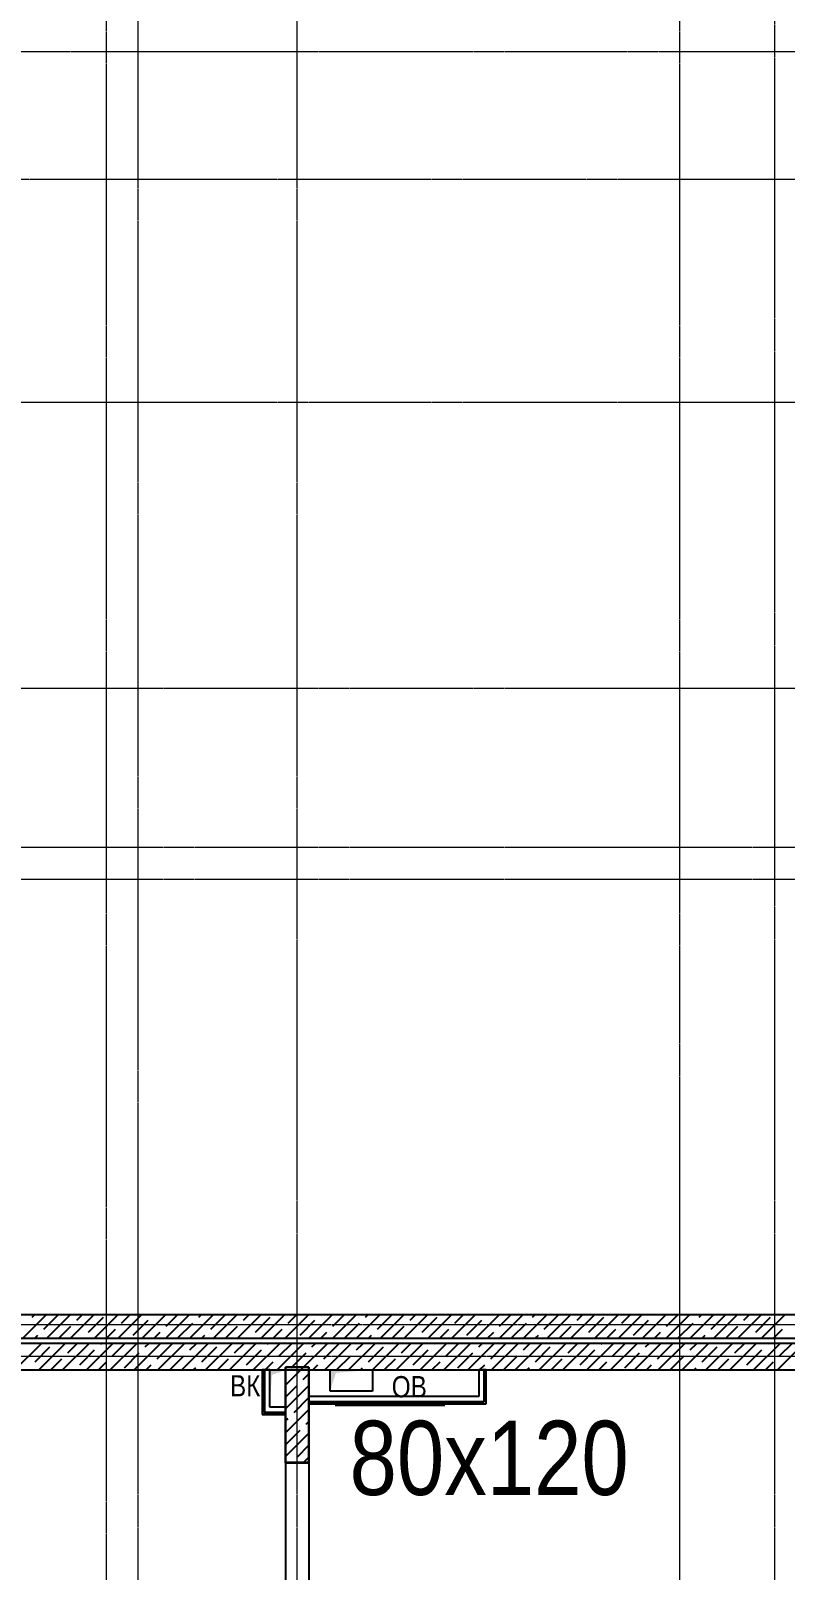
# Model space of a CAD drawing. Header units: millimetres. Extents: x -231292 to 573618, y -153144 to 564035.
# Drawn here: x 14192 to 21300, y 234953 to 249466 of the extents above; entities that cross this region are included whole.
import ezdxf

# ---------------------------------------------------------------- set-up
doc = ezdxf.new("R2010")
doc.units = ezdxf.units.MM
doc.linetypes.add('CENTER2', pattern=[28.575, 19.05, -3.175, 3.175, -3.175])
doc.linetypes.add('HIDDEN2', pattern=[4.7625, 3.175, -1.5875])
doc.layers.get('0').update_dxf_attribs({"color": 250})
for name, color, linetype, lineweight in [('11.10.3) Хаммер', 94, 'Continuous', 60), ('АР_Колонны', 250, 'Continuous', 35), ('АР_Стены ГКЛ', 250, 'Continuous', 15), ('АР_Стены ЖБ', 250, 'Continuous', 35), ('АР_Стены ПЕНОблок', 250, 'Continuous', 20), ('АР_Тонкая', 250, 'Continuous', 5), ('АР_Штриховка', 250, 'Continuous', 0), ('ВК_Шахты', 5, 'Continuous', 9), ('ДШ_КР', 130, 'Continuous', 35), ('ОВ_Отопление', 250, 'Continuous', 0), ('РД_Оси_100', 250, 'Continuous', 0), ('РД_проем_инж перемыч_фахверк', 250, 'Continuous', 18)]:
    doc.layers.add(name, color=color, linetype=linetype, lineweight=lineweight)
doc.layers.add('РД_Витраж_вн', color=250, linetype='Continuous')
doc.layers.add('РД_Проем', color=250, linetype='Continuous', lineweight=0, plot=False)
doc.styles.add('style1', font='ARIALN.TTF')
pattern_1 = [(45, (-195344.934, 50353), (-33.6759605, 33.6759605), [])]

# ---------------------------------------------------------------- blocks, each defined once
blk = doc.blocks.new('оси_рен')
at = {"layer": 'РД_Оси_100', "color": 251, "linetype": 'CENTER2', "true_color": 0x636466}
for p, q in [((1241712.916, 198613.25), (1189697.958, 198613.25)), ((1189697.958, 197413.25), (1241712.916, 197413.25)), ((1189697.958, 195313.25), (1241712.916, 195313.25))]:
    blk.add_line(p, q, dxfattribs=at)
for points in [[(1201652.916, 223268.25), (1201652.916, 135558.25)], [(1201952.916, 135558.25), (1201952.916, 223268.25)], [(1203452.916, 135558.25), (1203452.916, 223268.25)], [(1207052.916, 223268.25), (1207052.916, 135558.25)], [(1207952.916, 135558.25), (1207952.916, 223268.25)], [(1241712.916, 192613.25), (1189697.958, 192613.25)], [(1241712.916, 191113.25), (1190197.958, 191113.25), (1189697.958, 191263.25)], [(1241712.916, 190813.25), (1190197.958, 190813.25), (1189697.958, 190663.25)], [(1225207.916, 186613.25), (1190197.958, 186613.25), (1189697.958, 186763.25)], [(1225207.916, 186313.25), (1190197.958, 186313.25), (1189697.958, 186163.25)]]:
    blk.add_lwpolyline(points, dxfattribs=at)

msp = doc.modelspace()

# ---------------------------------------------------------------- hatches: boundary and pattern name
at = {"layer": 'АР_Стены ГКЛ', "linetype": 'Continuous', "lineweight": 25, "true_color": 0x000000}
h = msp.add_hatch(dxfattribs=at)
h.set_pattern_fill('ANSI31', color=18, scale=15, style=0)
h.set_pattern_definition([(45, (-195344.934, 50353), (-33.6759605, 33.6759605), [])])
h.paths.add_polyline_path([(16373.243, 236421.253), (16393.243, 236441.253), (16393.243, 236841.077), (16373.243, 236841.077)], flags=0)
h = msp.add_hatch(dxfattribs=at)
h.set_pattern_fill('ANSI31', color=18, scale=15, angle=-360, style=0)
h.set_pattern_definition([(45, (-195344.934, 50353), (-33.6759605, 33.6759605), [])])
h.paths.add_polyline_path([(18483.243, 236841.253), (18463.243, 236841.253), (18463.243, 236541.253), (18483.243, 236521.253)], flags=0)
h = msp.add_hatch(dxfattribs=at)
h.set_pattern_fill('ANSI31', color=18, scale=15, angle=360, style=0)
h.set_pattern_definition(pattern_1)
h.paths.add_polyline_path([(16593.243, 236421.253), (16593.243, 236441.253), (16393.243, 236441.253), (16373.243, 236421.253)], flags=0)
h = msp.add_hatch(dxfattribs=at)
h.set_pattern_fill('ANSI31', color=18, scale=15, style=0)
h.set_pattern_definition(pattern_1)
h.paths.add_polyline_path([(18483.243, 236521.253), (18463.243, 236541.253), (16813.243, 236541.253), (16813.243, 236521.253)], flags=0)
at = {"layer": 'АР_Штриховка', "linetype": 'Continuous', "lineweight": 25, "true_color": 0x000000}
h = msp.add_hatch(dxfattribs=at)
h.set_pattern_fill('AR-CONC', color=18, angle=-315, style=0)
h.set_pattern_definition([(95, (-195344.93, 50353), (140.09465, 117.55338), [19.05, -209.55]), (40, (-195344.93, 50353), (-160.01845, 110.17673), [15.24, -167.64058]), (145.451445, (-195333.26, 50362.8), (-19.9238, 227.7301), [16.19001, -178.09024]), (91.1842, (-195380.85, 50388.92), (221.41024, 161.95341), [28.575, -314.325]), (141.63556, (-195362.4, 50402.42), (-7.08662, 342.82676), [24.28502, -267.1356]), (36.18415, (-195380.85, 50388.92), (-7.08662, 342.82676), [22.85997, -251.45973]), (66, (-195353.91, 50397.9), (179.51998, 34.89515), [19.05, -209.55]), (11, (-195353.91, 50397.9), (-86.53993, 173.94119), [15.24, -167.64]), (116.451445, (-195338.95, 50400.81), (92.98005, 208.83634), [16.19001, -178.08994]), (82.5, (-195344.934, 50353), (-57.605469, 61.973414), [0, -165.608, 0, -170.18, 0, -168.275]), (52.5, (-195344.93, 50353), (-23.589727, 118.087), [0, -97.028, 0, -161.798, 0, -64.135]), (12.5, (-195384.986, 50312.95), (99.927863, 91.826196), [0, -63.5, 0, -198.12, 0, -262.89]), (2.5, (-195402.95, 50294.99), (86.763904, 122.722393), [0, -82.55, 0, -131.572, 0, -186.69])])
h.paths.add_polyline_path([(16803.243, 235967.253), (16603.243, 235967.253), (16603.243, 235966.253), (16803.243, 235966.253)], flags=0)
h.paths.add_polyline_path([(16803.243, 233066.253), (16603.243, 233066.253), (16603.243, 232666.253), (16803.243, 232666.253)], flags=0)

# ---------------------------------------------------------------- linework, layer by layer
at = {"color": 18, "linetype": 'Continuous', "lineweight": 25, "true_color": 0x000000}
for p, q in [((16443.243, 236491.253), (16443.243, 236841.253)), ((16443.243, 236841.253), (16593.243, 236841.253)), ((16443.243, 236491.253), (16443.243, 236841.253)), ((16443.243, 236841.253), (16593.243, 236841.253)), ((16593.243, 236841.253), (16593.243, 236491.253)), ((16593.243, 236841.253), (16593.243, 236491.253)), ((17013.243, 236641.253), (17013.243, 236841.253)), ((17013.243, 236841.253), (17413.243, 236841.253)), ((17013.243, 236641.253), (17013.243, 236841.253)), ((17013.243, 236841.253), (17413.243, 236841.253)), ((17413.243, 236841.253), (17413.243, 236641.253)), ((17413.243, 236841.253), (17413.243, 236641.253)), ((17413.243, 236641.253), (17013.243, 236641.253)), ((17413.243, 236641.253), (17013.243, 236641.253)), ((16593.243, 236491.253), (16443.243, 236491.253)), ((16593.243, 236491.253), (16443.243, 236491.253))]:
    msp.add_line(p, q, dxfattribs=at)
for points in [[(16443.243, 236491.253), (16443.243, 236841.253), (16463.44, 236793.451), (16593.243, 236841.253)], [(16443.243, 236491.253), (16443.243, 236841.253), (16463.44, 236793.451), (16593.243, 236841.253)], [(17013.243, 236641.253), (17013.243, 236841.253), (17067.102, 236813.938), (17413.243, 236841.253)], [(17013.243, 236641.253), (17013.243, 236841.253), (17067.102, 236813.938), (17413.243, 236841.253)]]:
    msp.add_solid(points, dxfattribs=at)
at = {"layer": '11.10.3) Хаммер'}
msp.add_lwpolyline([(17059.919, 236521.253), (18094.921, 236521.253)], dxfattribs=at)
at = {"layer": 'АР_Колонны', "color": 18, "linetype": 'HIDDEN2', "lineweight": 25, "true_color": 0x000000}
for p, q in [((16593.243, 236866.253), (16813.243, 236866.253)), ((16593.243, 235966.253), (16593.243, 236866.253)), ((16813.243, 236866.253), (16813.243, 235966.253)), ((16813.243, 235966.253), (16593.243, 235966.253))]:
    msp.add_line(p, q, dxfattribs=at)
at = {"layer": 'АР_Колонны', "color": 18, "linetype": 'Continuous', "lineweight": 25, "true_color": 0x000000}
for p, q in [((16813.243, 236866.253), (16593.243, 236866.253)), ((16593.243, 236866.253), (16593.243, 235966.253)), ((16813.243, 236866.253), (16593.243, 236866.253)), ((16593.243, 236866.253), (16593.243, 235966.253)), ((16813.243, 235966.253), (16813.243, 236866.253)), ((16813.243, 235966.253), (16813.243, 236866.253)), ((16593.243, 235966.253), (16813.243, 235966.253)), ((16593.243, 235966.253), (16813.243, 235966.253))]:
    msp.add_line(p, q, dxfattribs=at)
at = {"layer": 'АР_Стены ГКЛ', "color": 18, "linetype": 'Continuous', "lineweight": 25, "true_color": 0x000000}
for p, q in [((16393.243, 236841.077), (16373.243, 236841.077)), ((16373.243, 236841.077), (16373.243, 236421.253)), ((16443.243, 236841.077), (16393.243, 236841.077)), ((16393.243, 236841.077), (16393.243, 236441.253)), ((16393.243, 236441.253), (16393.243, 236841.077)), ((16443.243, 236491.253), (16443.243, 236841.077)), ((18463.243, 236841.253), (18413.243, 236841.253)), ((18413.243, 236841.253), (18413.243, 236591.253)), ((18463.243, 236541.253), (18463.243, 236841.253)), ((18483.243, 236841.253), (18463.243, 236841.253)), ((18463.243, 236841.253), (18463.243, 236541.253)), ((18483.243, 236521.253), (18483.243, 236841.253)), ((18413.243, 236591.253), (16813.243, 236591.253)), ((16813.243, 236591.253), (16813.243, 236541.253)), ((16393.243, 236441.253), (16593.243, 236441.253)), ((16593.243, 236441.253), (16393.243, 236441.253)), ((16593.243, 236491.253), (16443.243, 236491.253)), ((16593.243, 236441.253), (16593.243, 236491.253)), ((16593.243, 236421.253), (16593.243, 236441.253)), ((16813.243, 236541.253), (18463.243, 236541.253)), ((18463.243, 236541.253), (16813.243, 236541.253)), ((16813.243, 236541.253), (16813.243, 236521.253)), ((16813.243, 236521.253), (18483.243, 236521.253)), ((16373.243, 236421.253), (16593.243, 236421.253))]:
    msp.add_line(p, q, dxfattribs=at)
at = {"layer": 'АР_Стены ЖБ', "color": 18, "linetype": 'Continuous', "lineweight": 25, "true_color": 0x000000}
for p, q in [((21408.292, 237361.253), (8803.244, 237361.253)), ((21678.243, 237091.253), (8803.243, 237091.253)), ((8803.244, 237141.253), (21628.292, 237141.253)), ((16813.243, 236866.253), (16593.243, 236866.253)), ((16593.243, 236866.253), (16593.243, 235966.253)), ((16813.243, 235966.253), (16813.243, 236866.253)), ((8803.243, 236841.253), (21928.243, 236841.253)), ((16593.243, 235966.253), (16813.243, 235966.253))]:
    msp.add_line(p, q, dxfattribs=at)
at = {"layer": 'АР_Стены ПЕНОблок', "color": 18, "linetype": 'Continuous', "lineweight": 25, "true_color": 0x000000}
for p, q in [((16803.243, 235967.253), (16603.243, 235967.253)), ((16603.243, 235967.253), (16603.243, 235966.253)), ((16603.243, 235966.253), (16803.243, 235966.253)), ((16803.243, 235966.253), (16803.243, 235967.253))]:
    msp.add_line(p, q, dxfattribs=at)
at = {"layer": 'АР_Тонкая', "color": 18, "linetype": 'Continuous', "lineweight": 25, "true_color": 0x000000}
for p, q in [((16603.243, 235967.253), (16593.243, 235967.253)), ((16593.243, 235967.253), (16593.243, 235966.253)), ((16593.243, 235966.253), (16603.243, 235966.253)), ((16603.243, 235966.253), (16603.243, 235967.253)), ((16813.243, 235967.253), (16803.243, 235967.253)), ((16803.243, 235967.253), (16803.243, 235966.253)), ((16803.243, 235966.253), (16813.243, 235966.253)), ((16813.243, 235966.253), (16813.243, 235967.253))]:
    msp.add_line(p, q, dxfattribs=at)
at = {"layer": 'АР_Штриховка', "color": 18, "linetype": 'Continuous', "lineweight": 25, "true_color": 0x000000}
for p, q in [((14118.463, 237141.253), (14338.463, 237361.253)), ((14203.73, 237338.773), (14226.21, 237361.253)), ((14315.983, 237226.52), (14450.717, 237361.253)), ((14342.97, 237141.253), (14562.97, 237361.253)), ((14567.476, 237141.253), (14787.476, 237361.253)), ((14624.68, 237310.709), (14675.223, 237361.253)), ((14736.933, 237198.456), (14877.249, 237338.773)), ((14791.983, 237141.253), (15011.983, 237361.253)), ((15016.489, 237141.253), (15236.489, 237361.253)), ((15045.629, 237282.646), (15124.236, 237361.253)), ((15157.882, 237170.393), (15298.199, 237310.709)), ((15240.995, 237141.253), (15460.995, 237361.253)), ((15465.502, 237141.253), (15685.502, 237361.253)), ((15466.579, 237254.583), (15573.249, 237361.253)), ((15690.008, 237141.253), (15910.008, 237361.253)), ((15775.275, 237338.773), (15797.755, 237361.253)), ((15887.528, 237226.52), (16022.261, 237361.253)), ((15914.515, 237141.253), (16134.515, 237361.253)), ((16139.021, 237141.253), (16359.021, 237361.253)), ((16196.224, 237310.709), (16246.768, 237361.253)), ((16308.478, 237198.456), (16448.794, 237338.773)), ((16363.527, 237141.253), (16583.527, 237361.253)), ((16588.034, 237141.253), (16808.034, 237361.253)), ((16617.174, 237282.646), (16695.781, 237361.253)), ((16729.427, 237170.393), (16869.744, 237310.709)), ((16812.54, 237141.253), (17032.54, 237361.253)), ((17037.047, 237141.253), (17257.047, 237361.253)), ((17038.123, 237254.583), (17144.793, 237361.253)), ((17261.553, 237141.253), (17481.553, 237361.253)), ((17346.82, 237338.773), (17369.3, 237361.253)), ((17459.073, 237226.52), (17593.806, 237361.253)), ((17486.059, 237141.253), (17706.059, 237361.253)), ((17710.566, 237141.253), (17930.566, 237361.253)), ((17767.769, 237310.709), (17818.313, 237361.253)), ((17880.022, 237198.456), (18020.339, 237338.773)), ((17935.072, 237141.253), (18155.072, 237361.253)), ((18159.579, 237141.253), (18379.579, 237361.253)), ((18188.719, 237282.646), (18267.325, 237361.253)), ((18300.972, 237170.393), (18441.288, 237310.709)), ((18384.085, 237141.253), (18604.085, 237361.253)), ((18608.591, 237141.253), (18828.591, 237361.253)), ((18609.668, 237254.583), (18716.338, 237361.253)), ((18833.098, 237141.253), (19053.098, 237361.253)), ((18918.365, 237338.773), (18940.845, 237361.253)), ((19030.618, 237226.52), (19165.351, 237361.253)), ((19057.604, 237141.253), (19277.604, 237361.253)), ((19282.111, 237141.253), (19502.111, 237361.253)), ((19339.314, 237310.709), (19389.857, 237361.253)), ((19451.567, 237198.456), (19591.884, 237338.773)), ((19506.617, 237141.253), (19726.617, 237361.253)), ((19731.123, 237141.253), (19951.123, 237361.253)), ((19760.264, 237282.646), (19838.87, 237361.253)), ((19872.517, 237170.393), (20012.833, 237310.709)), ((19955.63, 237141.253), (20175.63, 237361.253)), ((20180.136, 237141.253), (20400.136, 237361.253)), ((20181.213, 237254.583), (20287.883, 237361.253)), ((20404.643, 237141.253), (20624.643, 237361.253)), ((20489.909, 237338.773), (20512.39, 237361.253)), ((20602.163, 237226.52), (20736.896, 237361.253)), ((20629.149, 237141.253), (20849.149, 237361.253)), ((20853.655, 237141.253), (21073.655, 237361.253)), ((20910.859, 237310.709), (20961.402, 237361.253)), ((21023.112, 237198.456), (21163.429, 237338.773)), ((21078.162, 237141.253), (21298.162, 237361.253)), ((14230.717, 237141.253), (14259.857, 237170.393)), ((14455.223, 237141.253), (14568.553, 237254.583)), ((14904.236, 237141.253), (14989.502, 237226.52)), ((15353.249, 237141.253), (15410.452, 237198.456)), ((15578.832, 237142.33), (15719.148, 237282.646)), ((15802.261, 237141.253), (15831.401, 237170.393)), ((16026.768, 237141.253), (16140.098, 237254.583)), ((16475.781, 237141.253), (16561.047, 237226.52)), ((16924.793, 237141.253), (16981.997, 237198.456)), ((17150.377, 237142.33), (17290.693, 237282.646)), ((17373.806, 237141.253), (17402.946, 237170.393)), ((17598.313, 237141.253), (17711.643, 237254.583)), ((18047.325, 237141.253), (18132.592, 237226.52)), ((18496.338, 237141.253), (18553.542, 237198.456)), ((18721.921, 237142.33), (18862.238, 237282.646)), ((18945.351, 237141.253), (18974.491, 237170.393)), ((19169.857, 237141.253), (19283.187, 237254.583)), ((19618.87, 237141.253), (19704.137, 237226.52)), ((20067.883, 237141.253), (20125.086, 237198.456)), ((20293.466, 237142.33), (20433.783, 237282.646)), ((20516.896, 237141.253), (20546.036, 237170.393)), ((20741.402, 237141.253), (20854.732, 237254.583)), ((21190.415, 237141.253), (21275.682, 237226.52)), ((14042.97, 236841.253), (14292.97, 237091.253)), ((14231.793, 236917.823), (14372.11, 237058.14)), ((14267.476, 236841.253), (14517.476, 237091.253)), ((14491.983, 236841.253), (14741.983, 237091.253)), ((14540.49, 237002.013), (14629.729, 237091.253)), ((14652.743, 236889.76), (14793.059, 237030.076)), ((14679.729, 237141.253), (14680.806, 237142.33)), ((14716.489, 236841.253), (14966.489, 237091.253)), ((14849.186, 237086.203), (14854.236, 237091.253)), ((14940.995, 236841.253), (15190.995, 237091.253)), ((14961.439, 236973.95), (15078.742, 237091.253)), ((15165.502, 236841.253), (15415.502, 237091.253)), ((15270.135, 237058.14), (15303.249, 237091.253)), ((15382.389, 236945.887), (15522.705, 237086.203)), ((15390.008, 236841.253), (15640.008, 237091.253)), ((15614.515, 236841.253), (15864.515, 237091.253)), ((15691.085, 237030.076), (15752.261, 237091.253)), ((15803.338, 236917.823), (15943.655, 237058.14)), ((15839.021, 236841.253), (16089.021, 237091.253)), ((16063.527, 236841.253), (16313.527, 237091.253)), ((16112.035, 237002.013), (16201.274, 237091.253)), ((16224.288, 236889.76), (16364.604, 237030.076)), ((16251.274, 237141.253), (16252.351, 237142.33)), ((16288.034, 236841.253), (16538.034, 237091.253)), ((16420.731, 237086.203), (16425.781, 237091.253)), ((16512.54, 236841.253), (16762.54, 237091.253)), ((16532.984, 236973.95), (16650.287, 237091.253)), ((16737.047, 236841.253), (16987.047, 237091.253)), ((16841.68, 237058.14), (16874.793, 237091.253)), ((16953.934, 236945.887), (17094.25, 237086.203)), ((16961.553, 236841.253), (17211.553, 237091.253)), ((17186.059, 236841.253), (17436.059, 237091.253)), ((17262.63, 237030.076), (17323.806, 237091.253)), ((17374.883, 236917.823), (17515.2, 237058.14)), ((17410.566, 236841.253), (17660.566, 237091.253)), ((17635.072, 236841.253), (17885.072, 237091.253)), ((17683.579, 237002.013), (17772.819, 237091.253)), ((17795.833, 236889.76), (17936.149, 237030.076)), ((17822.819, 237141.253), (17823.896, 237142.33)), ((17859.579, 236841.253), (18109.579, 237091.253)), ((17992.276, 237086.203), (17997.325, 237091.253)), ((18084.085, 236841.253), (18334.085, 237091.253)), ((18104.529, 236973.95), (18221.832, 237091.253)), ((18308.591, 236841.253), (18558.591, 237091.253)), ((18413.225, 237058.14), (18446.338, 237091.253)), ((18525.478, 236945.887), (18665.795, 237086.203)), ((18533.098, 236841.253), (18783.098, 237091.253)), ((18757.604, 236841.253), (19007.604, 237091.253)), ((18834.175, 237030.076), (18895.351, 237091.253)), ((18946.428, 236917.823), (19086.744, 237058.14)), ((18982.111, 236841.253), (19232.111, 237091.253)), ((19206.617, 236841.253), (19456.617, 237091.253)), ((19255.124, 237002.013), (19344.364, 237091.253)), ((19367.377, 236889.76), (19507.694, 237030.076)), ((19394.364, 237141.253), (19395.441, 237142.33)), ((19431.123, 236841.253), (19681.123, 237091.253)), ((19563.82, 237086.203), (19568.87, 237091.253)), ((19655.63, 236841.253), (19905.63, 237091.253)), ((19676.074, 236973.95), (19793.377, 237091.253)), ((19880.136, 236841.253), (20130.136, 237091.253)), ((19984.77, 237058.14), (20017.883, 237091.253)), ((20097.023, 236945.887), (20237.34, 237086.203)), ((20104.643, 236841.253), (20354.643, 237091.253)), ((20329.149, 236841.253), (20579.149, 237091.253)), ((20405.719, 237030.076), (20466.896, 237091.253)), ((20517.973, 236917.823), (20658.289, 237058.14)), ((20553.655, 236841.253), (20803.655, 237091.253)), ((20778.162, 236841.253), (21028.162, 237091.253)), ((20826.669, 237002.013), (20915.909, 237091.253)), ((20938.922, 236889.76), (21079.239, 237030.076)), ((20965.909, 237141.253), (20966.985, 237142.33)), ((21002.668, 236841.253), (21252.668, 237091.253)), ((21135.365, 237086.203), (21140.415, 237091.253)), ((21227.175, 236841.253), (21477.175, 237091.253)), ((21247.618, 236973.95), (21364.922, 237091.253)), ((14379.729, 236841.253), (14484.363, 236945.887)), ((14828.742, 236841.253), (14905.313, 236917.823)), ((15073.692, 236861.697), (15214.009, 237002.013)), ((15277.755, 236841.253), (15326.262, 236889.76)), ((15502.261, 236841.253), (15634.958, 236973.95)), ((15726.768, 236841.253), (15747.212, 236861.697)), ((15951.274, 236841.253), (16055.908, 236945.887)), ((16400.287, 236841.253), (16476.857, 236917.823)), ((16593.243, 236697.449), (16762.047, 236866.253)), ((16645.237, 236861.697), (16785.554, 237002.013)), ((16645.237, 236861.697), (16649.793, 236866.253)), ((16849.3, 236841.253), (16897.807, 236889.76)), ((17073.806, 236841.253), (17206.503, 236973.95)), ((17298.313, 236841.253), (17318.756, 236861.697)), ((17522.819, 236841.253), (17627.453, 236945.887)), ((17971.832, 236841.253), (18048.402, 236917.823)), ((18216.782, 236861.697), (18357.099, 237002.013)), ((18420.845, 236841.253), (18469.352, 236889.76)), ((18645.351, 236841.253), (18778.048, 236973.95)), ((18869.857, 236841.253), (18890.301, 236861.697)), ((19094.364, 236841.253), (19198.998, 236945.887)), ((19543.377, 236841.253), (19619.947, 236917.823)), ((19788.327, 236861.697), (19928.643, 237002.013)), ((19992.39, 236841.253), (20040.897, 236889.76)), ((20216.896, 236841.253), (20349.593, 236973.95)), ((20441.402, 236841.253), (20461.846, 236861.697)), ((20665.909, 236841.253), (20770.542, 236945.887)), ((21114.922, 236841.253), (21191.492, 236917.823)), ((16757.49, 236749.443), (16813.243, 236805.196)), ((16593.243, 236585.196), (16701.364, 236693.317)), ((16593.243, 236472.943), (16813.243, 236692.943)), ((16673.301, 236440.747), (16813.243, 236580.69)), ((16593.243, 236248.437), (16813.243, 236468.437)), ((16593.243, 236360.69), (16617.174, 236384.621)), ((16785.554, 236328.494), (16813.243, 236356.183)), ((16593.243, 236136.183), (16729.427, 236272.367)), ((16593.243, 236023.93), (16813.243, 236243.93)), ((16701.364, 236019.798), (16813.243, 236131.677)), ((16760.072, 235966.253), (16813.243, 236019.424))]:
    msp.add_line(p, q, dxfattribs=at)
at = {"layer": 'ДШ_КР', "color": 18, "lineweight": 25, "true_color": 0x000000}
for p, q in [((8903.243, 237141.253), (21628.292, 237141.253)), ((21678.243, 237091.253), (8903.243, 237091.253))]:
    msp.add_line(p, q, dxfattribs=at)
at = {"layer": 'ОВ_Отопление', "color": 18, "lineweight": 25, "true_color": 0x000000}
for p, q in [((16813.243, 236841.253), (18413.243, 236841.253)), ((16813.243, 236591.253), (16813.243, 236841.253)), ((18413.243, 236841.253), (18413.243, 236591.253)), ((18413.243, 236591.253), (16813.243, 236591.253))]:
    msp.add_line(p, q, dxfattribs=at)
at = {"layer": 'РД_Витраж_вн', "color": 18, "linetype": 'Continuous', "lineweight": 25, "true_color": 0x000000}
for p, q in [((16593.243, 235966.253), (16593.243, 233066.253)), ((16813.243, 235966.253), (16813.243, 233066.253))]:
    msp.add_line(p, q, dxfattribs=at)
at = {"layer": 'РД_Проем', "color": 18, "linetype": 'Continuous', "lineweight": 25, "true_color": 0x000000}
for p, q in [((16593.243, 235966.253), (16593.243, 233066.253)), ((16813.243, 235966.253), (16813.243, 233066.253))]:
    msp.add_line(p, q, dxfattribs=at)
at = {"layer": 'РД_проем_инж перемыч_фахверк', "color": 18, "linetype": 'Continuous', "lineweight": 25, "true_color": 0x000000}
for p, q in [((16593.243, 235966.253), (16593.243, 233066.253)), ((16813.243, 235966.253), (16813.243, 233066.253))]:
    msp.add_line(p, q, dxfattribs=at)

# ---------------------------------------------------------------- block references
at = {"rotation": 359.999868838025}
msp.add_blockref('оси_рен', (-1186750.035, 50655.808), dxfattribs=at)

# ---------------------------------------------------------------- texts
at = {"layer": '11.10.3) Хаммер', "insert": (17195.808, 236361.913), "char_height": 700, "width": 1668.44707, "attachment_point": 1, "line_spacing_factor": 0.3, "style": 'style1'}
msp.add_mtext('\\pxsm1;80х120', dxfattribs=at)
at = {"layer": 'ВК_Шахты', "color": 18, "lineweight": 25, "true_color": 0x000000, "style": 'style1'}
msp.add_text('ВК', height=200, dxfattribs=at).set_placement((16068.803, 236591.556))
at = {"layer": 'ОВ_Отопление', "color": 18, "lineweight": 25, "true_color": 0x000000, "style": 'style1'}
msp.add_text('ОВ', height=200, dxfattribs=at).set_placement((17592.788, 236582.941))

doc.saveas('drawing.dxf')
